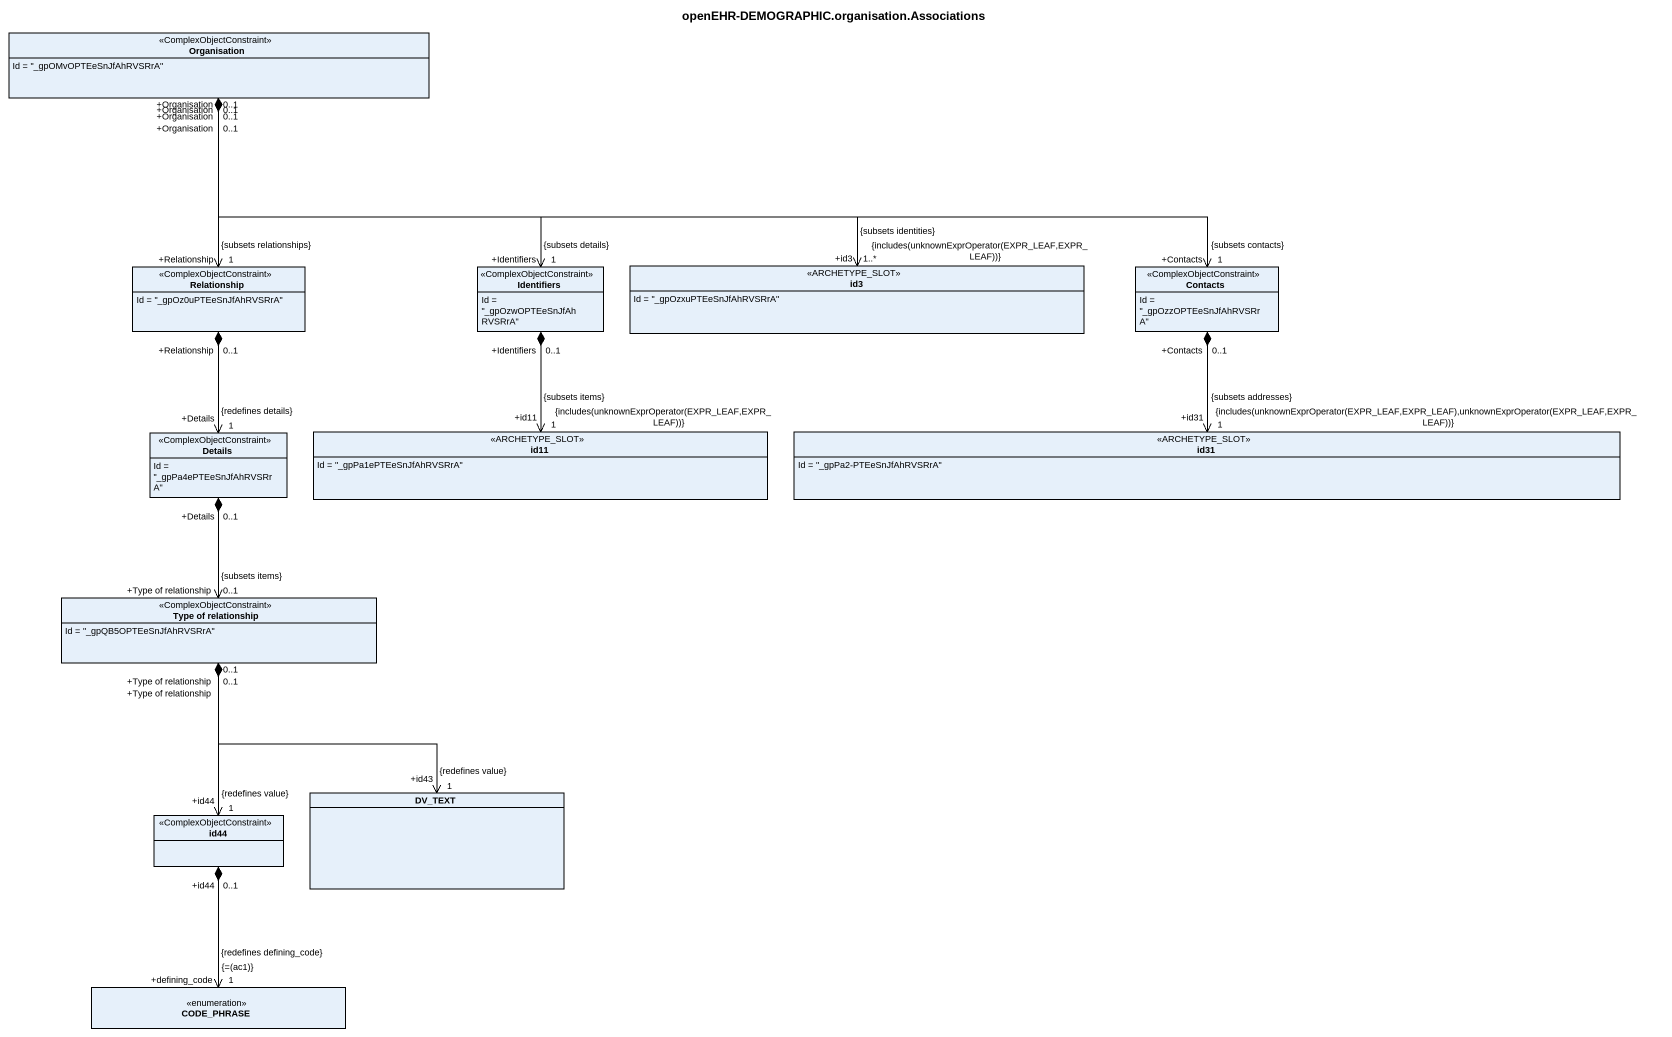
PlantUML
@startuml
title openEHR-DEMOGRAPHIC.organisation.Associations
hide circle
hide empty members
class Organisation <<ComplexObjectConstraint>> {
  Id = "_gpOMvOPTEeSnJfAhRVSRrA"
}
class Relationship <<ComplexObjectConstraint>> {
  Id = "_gpOz0uPTEeSnJfAhRVSRrA"
}
class Identifiers <<ComplexObjectConstraint>> {
  Id = "_gpOzwOPTEeSnJfAhRVSRrA"
}
class id3 <<ARCHETYPE_SLOT>> {
  Id = "_gpOzxuPTEeSnJfAhRVSRrA"
}
class Contacts <<ComplexObjectConstraint>> {
  Id = "_gpOzzOPTEeSnJfAhRVSRrA"
}
class Details <<ComplexObjectConstraint>> {
  Id = "_gpPa4ePTEeSnJfAhRVSRrA"
}
class id11 <<ARCHETYPE_SLOT>> {
  Id = "_gpPa1ePTEeSnJfAhRVSRrA"
}
class id31 <<ARCHETYPE_SLOT>> {
  Id = "_gpPa2-PTEeSnJfAhRVSRrA"
}
class "Type of relationship" as Type_of_relationship <<ComplexObjectConstraint>> {
  Id = "_gpQB5OPTEeSnJfAhRVSRrA"
}
class id44 <<ComplexObjectConstraint>>
class DV_TEXT
enum CODE_PHRASE
Organisation "+Organisation\n0..1" *--> "+Relationship\n1\n{subsets relationships}" Relationship
Organisation "+Organisation\n0..1" *--> "+Identifiers\n1\n{subsets details}" Identifiers
Organisation "+Organisation\n0..1" *-right-> "+id3\n1..*\n{includes(unknownExprOperator(EXPR_LEAF,EXPR_LEAF))}\n{subsets identities}" id3
Organisation "+Organisation\n0..1" *-right-> "+Contacts\n1\n{subsets contacts}" Contacts
Relationship "+Relationship\n0..1" *--> "+Details\n1\n{redefines details}" Details
Identifiers "+Identifiers\n0..1" *--> "+id11\n1\n{includes(unknownExprOperator(EXPR_LEAF,EXPR_LEAF))}\n{subsets items}" id11
Contacts "+Contacts\n0..1" *--> "+id31\n1\n{includes(unknownExprOperator(EXPR_LEAF,EXPR_LEAF),unknownExprOperator(EXPR_LEAF,EXPR_LEAF))}\n{subsets addresses}" id31
Details "+Details\n0..1" *--> "+Type of relationship\n0..1\n{subsets items}" Type_of_relationship
Type_of_relationship "+Type of relationship\n0..1" *--> "+id44\n1\n{redefines value}" id44
Type_of_relationship "+Type of relationship\n0..1" *--> "+id43\n1\n{redefines value}" DV_TEXT
id44 "+id44\n0..1" *--> "+defining_code\n1\n{=(ac1)}\n{redefines defining_code}" CODE_PHRASE
@enduml
